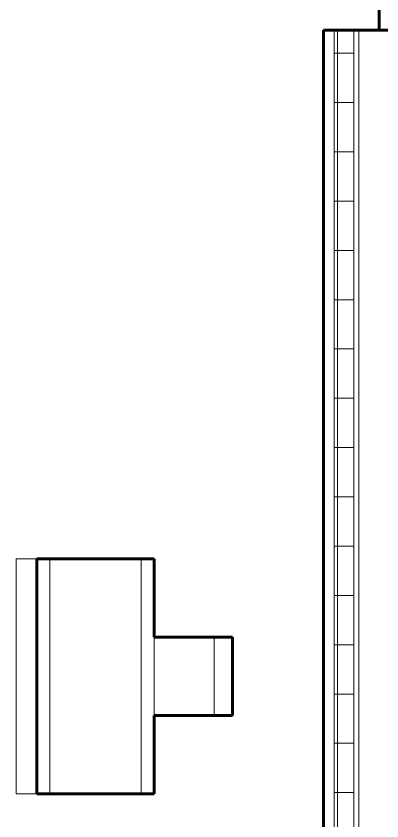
# Model space of a CAD drawing. Header units: inches. Extents: x -1969 to 2015, y -1363 to 1657.
# Drawn here: x -865.1 to -809, y 252.5 to 375.8 of the extents above; entities that cross this region are included whole.
import ezdxf

# ---------------------------------------------------------------- set-up
doc = ezdxf.new("R2010")
doc.units = ezdxf.units.IN
doc.header["$MEASUREMENT"] = 0
for name, color, linetype, lineweight in [('A-ROOF', 132, 'Continuous', 18), ('A-WALL', 113, 'Continuous', 18), ('A-WALL-PATT', 111, 'Continuous', 60), ('I-WALL', 2, 'Continuous', 18)]:
    doc.layers.add(name, color=color, linetype=linetype, lineweight=lineweight)

msp = doc.modelspace()

# ---------------------------------------------------------------- hatches: boundary and pattern name
at = {"layer": 'A-WALL-PATT', "lineweight": 9}
h = msp.add_hatch(dxfattribs=at)
h.set_pattern_fill('FP_3', color=256, style=0, pattern_type=2)
h.set_pattern_definition([(0, (0, 0), (0, 7.554), []), (90, (0, 0), (-7.554, 5e-16), [])])
h.paths.add_polyline_path([(-813.3374, 109.6642), (-813.3374, 373.6642), (-816.3374, 373.6642), (-816.3374, 109.6642)])

# ---------------------------------------------------------------- linework, layer by layer
at = {"layer": 'A-ROOF'}
for p, q in [((-861.9603, 292.6642), (-865.1341, 292.6642)), ((-865.1341, 292.6642), (-865.1341, 256.6642)), ((-859.9586, 256.6642), (-859.9586, 292.6642)), ((-845.9465, 256.6642), (-845.9465, 292.6642)), ((-843.9447, 268.6642), (-843.9447, 280.6642)), ((-834.7772, 268.6642), (-834.7772, 280.6642)), ((-861.9603, 256.6642), (-865.1341, 256.6642))]:
    msp.add_line(p, q, dxfattribs=at)
at = {"layer": 'A-ROOF', "lineweight": 60}
for p, q in [((-843.9447, 292.6642), (-861.9603, 292.6642)), ((-861.9603, 292.6642), (-861.9603, 256.6642)), ((-843.9447, 280.6642), (-843.9447, 292.6642)), ((-831.9447, 280.6642), (-843.9447, 280.6642)), ((-831.9447, 268.6642), (-831.9447, 280.6642)), ((-843.9447, 268.6642), (-831.9447, 268.6642)), ((-843.9447, 256.6642), (-843.9447, 268.6642)), ((-861.9603, 256.6642), (-843.9447, 256.6642))]:
    msp.add_line(p, q, dxfattribs=at)
at = {"layer": 'A-WALL', "lineweight": 60}
for p, q in [((-809.4624, 373.6642), (-817.9624, 373.6642)), ((-817.9624, 373.6642), (-817.9624, 109.6642))]:
    msp.add_line(p, q, dxfattribs=at)
at = {"layer": 'A-WALL'}
for p, q in [((-816.3374, 373.6642), (-816.3374, 109.6642)), ((-813.3374, 373.6642), (-813.3374, 109.6642)), ((-812.5874, 373.6642), (-812.5874, 109.6642))]:
    msp.add_line(p, q, dxfattribs=at)
at = {"layer": 'I-WALL', "lineweight": 60}
for p, q in [((-809.4624, 389.6642), (-809.4624, 373.6642)), ((-809.4624, 373.6642), (-807.9624, 373.6642))]:
    msp.add_line(p, q, dxfattribs=at)

doc.saveas('drawing.dxf')
